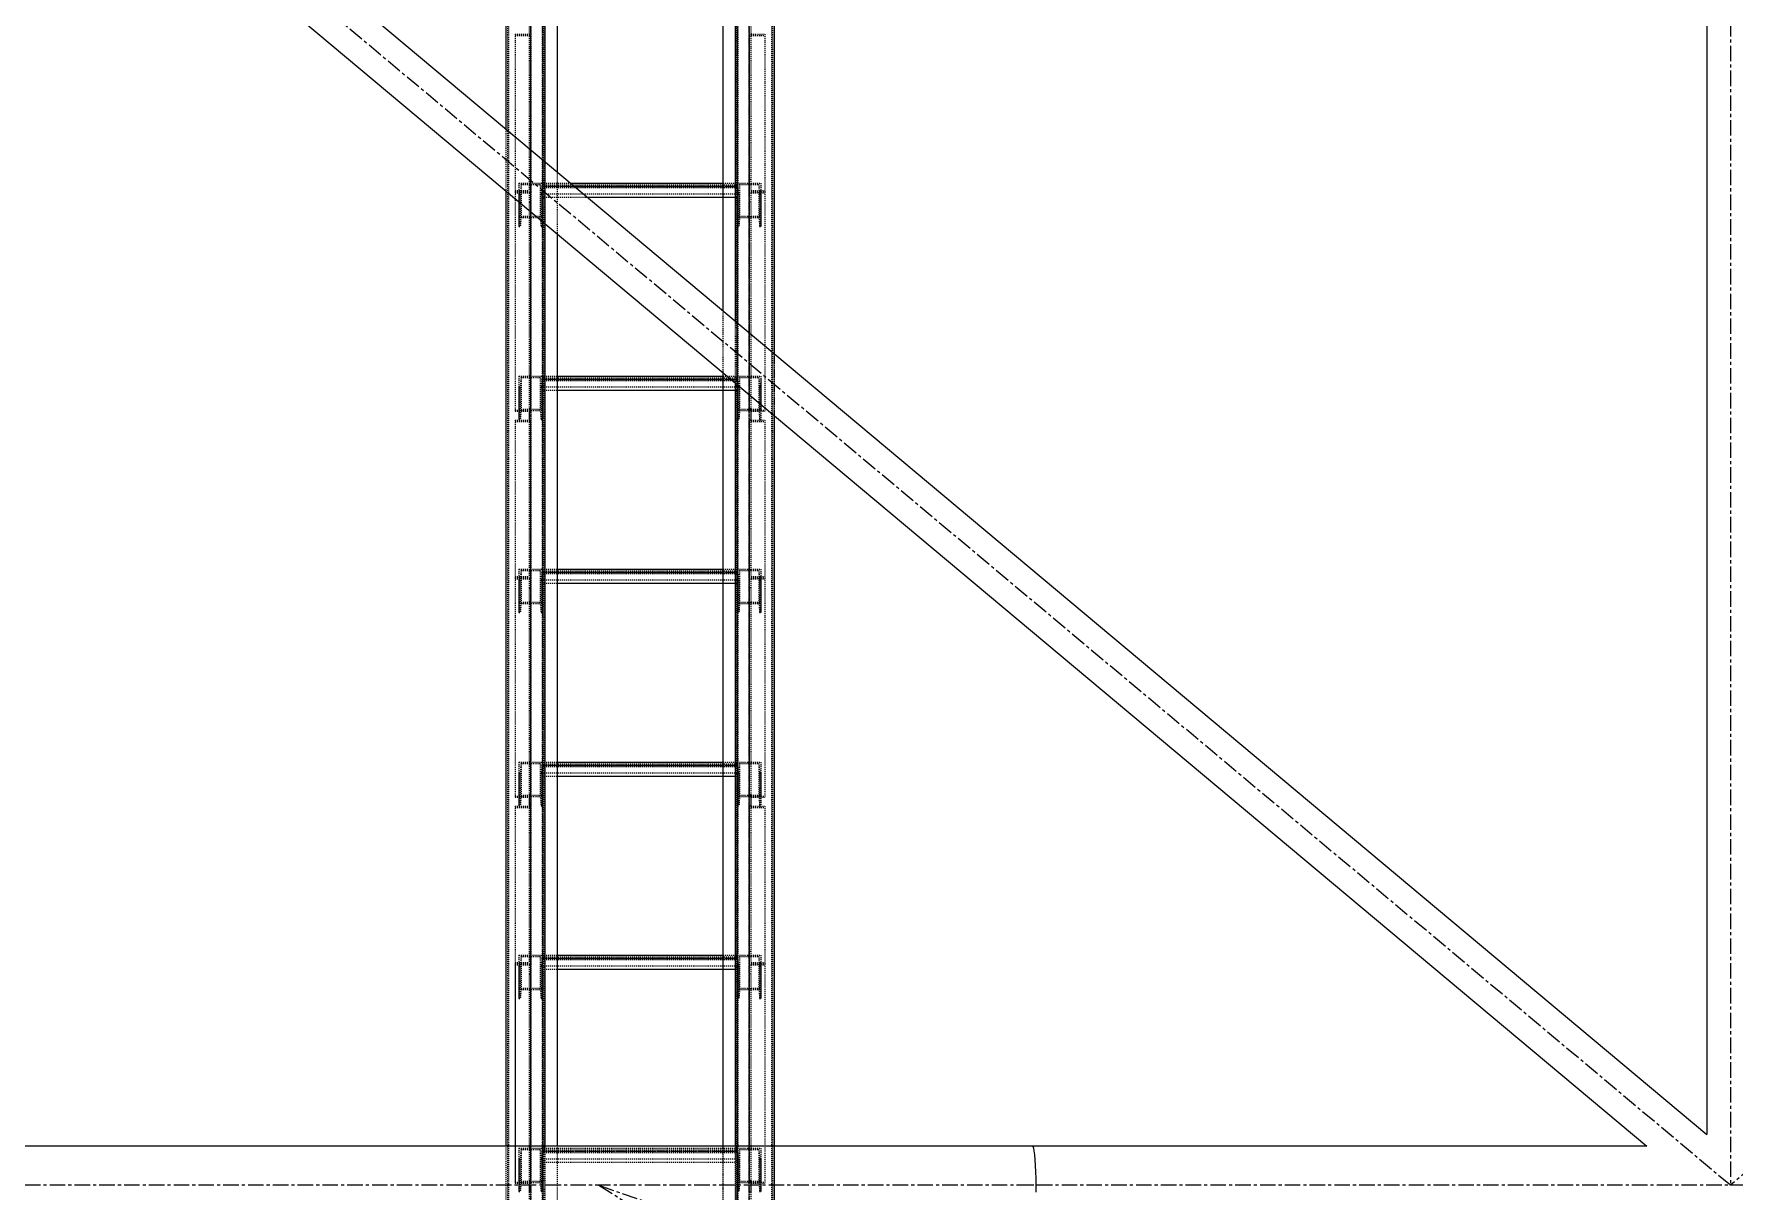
# Model space of a CAD drawing. Header units: millimetres. Extents: x 5143 to 30813, y 232 to 21408.
# Drawn here: x 24305 to 25175, y 4347 to 4940 of the extents above; entities that cross this region are included whole.
import ezdxf

# ---------------------------------------------------------------- set-up
doc = ezdxf.new("R2010")
doc.units = ezdxf.units.MM
doc.header["$LTSCALE"] = 0.25
for name, pattern in [('CENTER', [50.8, 31.75, -6.35, 6.35, -6.35]), ('XKITLINE00', [0]), ('XKITLINE02', [4, 2, -2]), ('XKITLINE03', [6, 3, -1, 1, -1])]:
    doc.linetypes.add(name, pattern=pattern)

msp = doc.modelspace()

# ---------------------------------------------------------------- linework, layer by layer
at = {"color": 1, "linetype": 'XKITLINE03'}
for p, q in [((24559, 4258.02), (24559, 5897.87)), ((24565, 5900.27), (24565, 4260.27)), ((24665, 4260.27), (24665, 5900.27)), ((24670.99, 4258.02), (24670.99, 5897.87)), ((24559, 4859.1), (24559, 4939.24)), ((24670.98, 4939.24), (24670.98, 4859.1)), ((24565, 4846.74), (24565, 4863.63)), ((24664.97, 4861.82), (24565, 4861.82)), ((24664.97, 4863.63), (24664.97, 4846.74)), ((24559, 4747.27), (24559, 4859.1)), ((24670.98, 4859.1), (24670.98, 4747.27)), ((24565, 4747.89), (24565, 4764.77)), ((24664.97, 4764.77), (24664.97, 4747.89)), ((24664.97, 4762.96), (24565, 4762.96)), ((24559, 4661.38), (24559, 4741.53)), ((24670.98, 4741.53), (24670.98, 4661.38)), ((24559, 4549.56), (24559, 4661.38)), ((24565, 4649.03), (24565, 4665.91)), ((24664.97, 4664.1), (24565, 4664.1)), ((24664.97, 4665.91), (24664.97, 4649.03)), ((24670.98, 4661.38), (24670.98, 4549.56)), ((24565, 4550.17), (24565, 4567.05)), ((24664.97, 4565.24), (24565, 4565.24)), ((24664.97, 4567.05), (24664.97, 4550.17)), ((24559, 4463.67), (24559, 4543.81)), ((24670.98, 4543.81), (24670.98, 4463.67)), ((24565, 4451.31), (24565, 4468.2)), ((24664.97, 4468.2), (24664.97, 4451.31)), ((24559, 4351.84), (24559, 4463.67)), ((24664.97, 4466.39), (24565, 4466.39)), ((24670.98, 4463.67), (24670.98, 4351.84)), ((24565, 4352.46), (24565, 4369.34)), ((24664.97, 4367.53), (24565, 4367.53)), ((24664.97, 4369.34), (24664.97, 4352.46))]:
    msp.add_line(p, q, dxfattribs=at)
at = {"color": 3, "linetype": 'XKITLINE02'}
for p, q in [((24565, 5898.21), (24565, 4257.26)), ((24565.85, 5898.21), (24565.85, 4257.47)), ((24657.5, 5897.39), (24657.5, 4260.15)), ((24664.15, 5900.07), (24664.15, 4257.47)), ((24665, 5900.27), (24665, 4257.26)), ((24547.15, 5888.14), (24547.15, 4258.3)), ((24547.68, 5887.3), (24547.68, 4257.8)), ((24564.91, 5887.3), (24564.92, 4257.8)), ((24565.45, 5888.14), (24565.45, 4258.3)), ((24566.3, 5888.14), (24566.3, 4320.34)), ((24664.54, 5888.14), (24664.54, 4187.82)), ((24665.07, 5887.3), (24665.07, 4186.75)), ((24682.31, 5887.3), (24682.31, 4203.68)), ((24682.84, 5888.14), (24682.84, 4205.79)), ((24683.69, 5888.14), (24683.69, 4204.83)), ((24551, 4939.9), (24551, 4859.1)), ((24551, 4939.9), (24558.2, 4939.9)), ((24551, 4939.24), (24559, 4939.24)), ((24558.2, 4945.83), (24558.2, 4859.76)), ((24559, 4945.83), (24559, 4859.1)), ((24670.98, 4945.83), (24670.98, 4939.24)), ((24670.98, 4945.83), (24670.98, 4859.1)), ((24670.98, 4939.24), (24678.98, 4939.24)), ((24671.78, 4945.83), (24671.78, 4939.9)), ((24671.78, 4945.83), (24671.78, 4859.76)), ((24671.78, 4939.9), (24678.98, 4939.9)), ((24678.98, 4939.9), (24678.98, 4939.24)), ((24678.98, 4939.9), (24678.98, 4859.1)), ((24546.3, 4891.44), (24546.3, 4859.66)), ((24566.3, 4874.69), (24566.3, 4842.91)), ((24572.5, 4869.5), (24572.5, 4837.72)), ((24551, 4859.76), (24558.2, 4859.76)), ((24551, 4859.76), (24551, 4859.1)), ((24553, 4863.63), (24553, 4846.74)), ((24553, 4863.63), (24565, 4863.63)), ((24553, 4862.76), (24553, 4858.19)), ((24554.06, 4862.93), (24553.68, 4858.19)), ((24554.06, 4862.93), (24554.06, 4846.05)), ((24554.06, 4862.93), (24563.93, 4862.93)), ((24558.2, 4865.68), (24559, 4865.68)), ((24558.2, 4865.68), (24558.2, 4859.76)), ((24559, 4865.68), (24559, 4859.1)), ((24563.93, 4862.93), (24563.93, 4846.05)), ((24563.93, 4862.93), (24564.32, 4858.19)), ((24565, 4863.63), (24565, 4846.74)), ((24565, 4863.63), (24579.51, 4863.63)), ((24565, 4863.63), (24565, 4856.38)), ((24565, 4862.77), (24664.97, 4862.77)), ((24565, 4862.4), (24565, 4858.19)), ((24565, 4861.82), (24581.67, 4861.82)), ((24565, 4861.29), (24664.97, 4861.29)), ((24657.5, 4863.63), (24664.97, 4863.63)), ((24657.5, 4861.82), (24664.97, 4861.82)), ((24664.97, 4863.63), (24664.97, 4858.19)), ((24664.97, 4863.63), (24676.98, 4863.63)), ((24664.97, 4863.63), (24664.97, 4846.74)), ((24664.97, 4863.63), (24664.97, 4856.38)), ((24666.04, 4862.93), (24665.66, 4858.19)), ((24666.04, 4862.93), (24675.91, 4862.93)), ((24666.04, 4862.93), (24666.04, 4846.05)), ((24670.98, 4865.68), (24671.78, 4865.68)), ((24671.78, 4859.76), (24678.98, 4859.76)), ((24675.91, 4862.93), (24676.3, 4858.19)), ((24675.91, 4862.93), (24675.91, 4846.05)), ((24676.98, 4863.63), (24676.98, 4858.19)), ((24676.98, 4863.63), (24676.98, 4846.74)), ((24551, 4859.1), (24559, 4859.1)), ((24551, 4859.1), (24551, 4746.78)), ((24551, 4859.1), (24559, 4859.1)), ((24551, 4858.61), (24558.2, 4858.61)), ((24553, 4858.19), (24553, 4841.31)), ((24553, 4858.19), (24553.68, 4858.19)), ((24553.68, 4858.19), (24553.68, 4841.31)), ((24558.2, 4858.61), (24558.2, 4742.36)), ((24558.2, 4854.19), (24559, 4854.19)), ((24559, 4859.1), (24559, 4742.36)), ((24564.32, 4858.19), (24564.32, 4841.31)), ((24564.32, 4858.19), (24565, 4858.19)), ((24565, 4858.19), (24565, 4841.31)), ((24565, 4858.19), (24664.97, 4858.19)), ((24565, 4858.09), (24664.97, 4858.09)), ((24565, 4856.48), (24664.97, 4856.48)), ((24565, 4856.38), (24588.16, 4856.38)), ((24657.5, 4856.38), (24664.97, 4856.38)), ((24664.97, 4858.19), (24665.66, 4858.19)), ((24664.97, 4858.19), (24664.97, 4841.31)), ((24665.66, 4858.19), (24665.66, 4841.31)), ((24670.98, 4859.1), (24678.98, 4859.1)), ((24670.98, 4859.1), (24670.98, 4854.19)), ((24670.98, 4859.1), (24678.98, 4859.1)), ((24670.98, 4859.1), (24670.98, 4742.36)), ((24670.98, 4854.19), (24671.78, 4854.19)), ((24671.78, 4858.61), (24671.78, 4854.19)), ((24671.78, 4858.61), (24678.98, 4858.61)), ((24671.78, 4858.61), (24671.78, 4742.36)), ((24676.3, 4858.19), (24676.98, 4858.19)), ((24676.3, 4858.19), (24676.3, 4841.31)), ((24676.98, 4858.19), (24676.98, 4841.31)), ((24678.98, 4859.1), (24678.98, 4858.61)), ((24678.98, 4859.1), (24678.98, 4746.78)), ((24553, 4846.74), (24553, 4841.31)), ((24553, 4846.74), (24565, 4846.74)), ((24554.06, 4846.05), (24553.68, 4841.31)), ((24554.06, 4846.05), (24563.93, 4846.05)), ((24563.93, 4846.05), (24564.32, 4841.31)), ((24565, 4846.74), (24565, 4841.31)), ((24664.97, 4846.74), (24664.97, 4841.31)), ((24664.97, 4846.74), (24676.98, 4846.74)), ((24666.04, 4846.05), (24665.66, 4841.31)), ((24666.04, 4846.05), (24675.91, 4846.05)), ((24675.91, 4846.05), (24676.3, 4841.31)), ((24676.98, 4846.74), (24676.98, 4841.31)), ((24553, 4841.31), (24553.68, 4841.31)), ((24564.32, 4841.31), (24565, 4841.31)), ((24664.97, 4841.31), (24665.66, 4841.31)), ((24676.3, 4841.31), (24676.98, 4841.31)), ((24657.5, 4798.33), (24657.5, 4766.55)), ((24663.69, 4793.14), (24663.69, 4761.36)), ((24683.69, 4776.39), (24683.69, 4744.62)), ((24553, 4764.77), (24553, 4747.89)), ((24553, 4764.77), (24553, 4759.33)), ((24553, 4764.77), (24565, 4764.77)), ((24554.06, 4764.08), (24553.68, 4759.33)), ((24554.06, 4764.08), (24554.06, 4747.19)), ((24554.06, 4764.08), (24563.93, 4764.08)), ((24563.93, 4764.08), (24563.93, 4747.19)), ((24563.93, 4764.08), (24564.32, 4759.33)), ((24565, 4764.77), (24565, 4747.89)), ((24565, 4764.77), (24565, 4759.33)), ((24565, 4764.77), (24572.5, 4764.77)), ((24565, 4764.77), (24565, 4757.52)), ((24565, 4763.92), (24664.97, 4763.92)), ((24657.5, 4764.77), (24664.97, 4764.77)), ((24664.97, 4764.77), (24664.97, 4757.52)), ((24664.97, 4764.77), (24664.97, 4759.33)), ((24664.97, 4764.77), (24676.98, 4764.77)), ((24664.97, 4764.3), (24664.97, 4747.89)), ((24666.04, 4764.08), (24665.66, 4759.33)), ((24666.04, 4764.08), (24675.91, 4764.08)), ((24666.04, 4764.08), (24666.04, 4747.19)), ((24675.91, 4764.08), (24676.3, 4759.33)), ((24675.91, 4764.08), (24675.91, 4747.19)), ((24676.98, 4764.77), (24676.98, 4756.91)), ((24553, 4759.33), (24553, 4742.45)), ((24553, 4759.33), (24553.68, 4759.33)), ((24553.68, 4759.33), (24553.68, 4742.45)), ((24564.32, 4759.33), (24564.32, 4742.45)), ((24564.32, 4759.33), (24565, 4759.33)), ((24565, 4762.96), (24572.5, 4762.96)), ((24565, 4762.43), (24664.97, 4762.43)), ((24565, 4759.33), (24565, 4742.45)), ((24565, 4759.33), (24664.97, 4759.33)), ((24565, 4759.23), (24664.97, 4759.23)), ((24565, 4757.63), (24664.97, 4757.63)), ((24565, 4757.52), (24572.5, 4757.52)), ((24657.5, 4762.96), (24664.97, 4762.96)), ((24657.5, 4757.52), (24664.97, 4757.52)), ((24664.97, 4759.33), (24665.66, 4759.33)), ((24664.97, 4759.33), (24664.97, 4742.45)), ((24665.66, 4759.33), (24665.66, 4742.45)), ((24676.3, 4759.33), (24676.98, 4759.33)), ((24676.3, 4759.33), (24676.3, 4742.45)), ((24676.98, 4763.45), (24676.98, 4747.27)), ((24676.98, 4756.91), (24676.98, 4742.45)), ((24551, 4747.27), (24551, 4746.78)), ((24551, 4747.27), (24559, 4747.27)), ((24551, 4746.78), (24558.2, 4746.78)), ((24553, 4747.89), (24553, 4742.45)), ((24553, 4747.89), (24565, 4747.89)), ((24554.06, 4747.19), (24553.68, 4742.45)), ((24554.06, 4747.19), (24563.93, 4747.19)), ((24558.2, 4748.11), (24558.2, 4662.04)), ((24558.2, 4748.11), (24559, 4748.11)), ((24558.2, 4746.78), (24558.2, 4742.36)), ((24559, 4748.11), (24559, 4661.38)), ((24559, 4747.27), (24559, 4742.36)), ((24563.93, 4747.19), (24564.32, 4742.45)), ((24565, 4747.89), (24565, 4742.45)), ((24664.97, 4747.89), (24664.97, 4742.45)), ((24664.97, 4747.89), (24676.98, 4747.89)), ((24666.04, 4747.19), (24665.66, 4742.45)), ((24666.04, 4747.19), (24675.91, 4747.19)), ((24670.98, 4748.11), (24670.98, 4741.53)), ((24670.98, 4748.11), (24671.78, 4748.11)), ((24670.98, 4748.11), (24670.98, 4661.38)), ((24670.98, 4747.27), (24678.98, 4747.27)), ((24671.78, 4748.11), (24671.78, 4742.19)), ((24671.78, 4748.11), (24671.78, 4662.04)), ((24671.78, 4746.78), (24678.98, 4746.78)), ((24675.91, 4747.19), (24676.3, 4742.45)), ((24551, 4742.19), (24551, 4661.38)), ((24551, 4742.19), (24558.2, 4742.19)), ((24551, 4741.53), (24559, 4741.53)), ((24553, 4742.45), (24553.68, 4742.45)), ((24558.2, 4742.36), (24559, 4742.36)), ((24564.32, 4742.45), (24565, 4742.45)), ((24664.97, 4742.45), (24665.66, 4742.45)), ((24670.98, 4742.36), (24671.78, 4742.36)), ((24670.98, 4741.53), (24678.98, 4741.53)), ((24671.78, 4742.19), (24678.98, 4742.19)), ((24676.3, 4742.45), (24676.98, 4742.45)), ((24678.98, 4742.19), (24678.98, 4741.53)), ((24678.98, 4742.19), (24678.98, 4661.38)), ((24558.2, 4667.97), (24559, 4667.97)), ((24558.2, 4667.97), (24558.2, 4662.04)), ((24559, 4667.97), (24559, 4661.38)), ((24670.98, 4667.97), (24671.78, 4667.97)), ((24551, 4662.04), (24558.2, 4662.04)), ((24551, 4662.04), (24551, 4661.38)), ((24551, 4661.38), (24559, 4661.38)), ((24551, 4661.38), (24551, 4549.07)), ((24551, 4661.38), (24559, 4661.38)), ((24551, 4660.89), (24558.2, 4660.89)), ((24553, 4665.91), (24553, 4649.03)), ((24553, 4665.91), (24553, 4660.47)), ((24553, 4665.91), (24565, 4665.91)), ((24553, 4660.47), (24553, 4643.59)), ((24553, 4660.47), (24553.68, 4660.47)), ((24554.06, 4665.22), (24553.68, 4660.47)), ((24553.68, 4660.47), (24553.68, 4643.59)), ((24554.06, 4665.22), (24554.06, 4648.34)), ((24554.06, 4665.22), (24563.93, 4665.22)), ((24558.2, 4660.89), (24558.2, 4544.65)), ((24559, 4661.38), (24559, 4544.65)), ((24563.93, 4665.22), (24563.93, 4648.34)), ((24563.93, 4665.22), (24564.32, 4660.47)), ((24564.32, 4660.47), (24564.32, 4643.59)), ((24564.32, 4660.47), (24565, 4660.47)), ((24565, 4665.91), (24565, 4649.03)), ((24565, 4665.91), (24565, 4660.47)), ((24565, 4665.91), (24572.5, 4665.91)), ((24565, 4665.91), (24565, 4658.67)), ((24565, 4665.06), (24664.97, 4665.06)), ((24565, 4664.1), (24572.5, 4664.1)), ((24565, 4663.57), (24664.97, 4663.57)), ((24565, 4660.47), (24565, 4643.59)), ((24565, 4660.47), (24664.97, 4660.47)), ((24565, 4660.37), (24664.97, 4660.37)), ((24657.5, 4665.91), (24664.97, 4665.91)), ((24657.5, 4664.1), (24664.97, 4664.1)), ((24664.97, 4665.91), (24664.97, 4660.47)), ((24664.97, 4665.91), (24676.98, 4665.91)), ((24664.97, 4665.91), (24664.97, 4649.03)), ((24664.97, 4665.91), (24664.97, 4658.67)), ((24664.97, 4660.47), (24665.66, 4660.47)), ((24664.97, 4660.47), (24664.97, 4643.59)), ((24666.04, 4665.22), (24665.66, 4660.47)), ((24665.66, 4660.47), (24665.66, 4643.59)), ((24666.04, 4665.22), (24675.91, 4665.22)), ((24666.04, 4665.22), (24666.04, 4648.34)), ((24670.98, 4661.38), (24678.98, 4661.38)), ((24670.98, 4661.38), (24670.98, 4544.65)), ((24670.98, 4661.38), (24678.98, 4661.38)), ((24671.78, 4662.04), (24678.98, 4662.04)), ((24671.78, 4660.89), (24671.78, 4656.47)), ((24671.78, 4660.89), (24678.98, 4660.89)), ((24671.78, 4660.89), (24671.78, 4544.65)), ((24675.91, 4665.22), (24676.3, 4660.47)), ((24675.91, 4665.22), (24675.91, 4648.34)), ((24676.3, 4660.47), (24676.98, 4660.47)), ((24676.3, 4660.47), (24676.3, 4643.59)), ((24676.98, 4665.91), (24676.98, 4660.47)), ((24676.98, 4665.91), (24676.98, 4649.03)), ((24676.98, 4660.47), (24676.98, 4643.59)), ((24678.98, 4661.38), (24678.98, 4660.89)), ((24678.98, 4661.38), (24678.98, 4549.07)), ((24558.2, 4656.47), (24559, 4656.47)), ((24565, 4658.77), (24664.97, 4658.77)), ((24565, 4658.67), (24572.5, 4658.67)), ((24657.5, 4658.67), (24664.97, 4658.67)), ((24670.98, 4656.47), (24671.78, 4656.47)), ((24553, 4649.03), (24553, 4643.59)), ((24553, 4649.03), (24565, 4649.03)), ((24553, 4643.59), (24553.68, 4643.59)), ((24554.06, 4648.34), (24553.68, 4643.59)), ((24554.06, 4648.34), (24563.93, 4648.34)), ((24563.93, 4648.34), (24564.32, 4643.59)), ((24564.32, 4643.59), (24565, 4643.59)), ((24565, 4649.03), (24565, 4643.59)), ((24664.97, 4649.03), (24664.97, 4643.59)), ((24664.97, 4649.03), (24676.98, 4649.03)), ((24664.97, 4643.59), (24665.66, 4643.59)), ((24666.04, 4648.34), (24665.66, 4643.59)), ((24666.04, 4648.34), (24675.91, 4648.34)), ((24670.98, 4649.03), (24670.98, 4549.56)), ((24675.91, 4648.34), (24676.3, 4643.59)), ((24676.3, 4643.59), (24676.98, 4643.59)), ((24676.98, 4649.03), (24676.98, 4643.59)), ((24553, 4567.05), (24553, 4550.17)), ((24553, 4567.05), (24553, 4561.62)), ((24553, 4567.05), (24565, 4567.05)), ((24554.06, 4566.36), (24553.68, 4561.62)), ((24554.06, 4566.36), (24554.06, 4549.48)), ((24554.06, 4566.36), (24563.93, 4566.36)), ((24563.93, 4566.36), (24563.93, 4549.48)), ((24563.93, 4566.36), (24564.32, 4561.62)), ((24565, 4567.05), (24572.5, 4567.05)), ((24565, 4567.05), (24565, 4559.81)), ((24565, 4567.05), (24565, 4550.17)), ((24565, 4567.05), (24565, 4561.62)), ((24565, 4566.2), (24664.97, 4566.2)), ((24565, 4565.24), (24572.5, 4565.24)), ((24565, 4564.71), (24664.97, 4564.71)), ((24657.5, 4567.05), (24664.97, 4567.05)), ((24657.5, 4565.24), (24664.97, 4565.24)), ((24664.97, 4567.05), (24664.97, 4559.81)), ((24664.97, 4567.05), (24664.97, 4561.62)), ((24664.97, 4567.05), (24676.98, 4567.05)), ((24664.97, 4567.05), (24664.97, 4550.17)), ((24666.04, 4566.36), (24665.66, 4561.62)), ((24666.04, 4566.36), (24675.91, 4566.36)), ((24666.04, 4566.36), (24666.04, 4549.48)), ((24675.91, 4566.36), (24676.3, 4561.62)), ((24675.91, 4566.36), (24675.91, 4549.48)), ((24676.98, 4567.05), (24676.98, 4561.62)), ((24676.98, 4567.05), (24676.98, 4549.56)), ((24553, 4561.62), (24553, 4544.73)), ((24553, 4561.62), (24553.68, 4561.62)), ((24553.68, 4561.62), (24553.68, 4544.73)), ((24564.32, 4561.62), (24564.32, 4544.73)), ((24564.32, 4561.62), (24565, 4561.62)), ((24565, 4561.62), (24664.97, 4561.62)), ((24565, 4561.62), (24565, 4544.73)), ((24565, 4561.51), (24664.97, 4561.51)), ((24565, 4559.91), (24664.97, 4559.91)), ((24565, 4559.81), (24572.5, 4559.81)), ((24657.5, 4559.81), (24664.97, 4559.81)), ((24664.97, 4561.62), (24665.66, 4561.62)), ((24664.97, 4561.62), (24664.97, 4544.73)), ((24665.66, 4561.62), (24665.66, 4544.73)), ((24676.3, 4561.62), (24676.98, 4561.62)), ((24676.3, 4561.62), (24676.3, 4544.73)), ((24676.98, 4561.62), (24676.98, 4544.73)), ((24551, 4549.56), (24551, 4549.07)), ((24551, 4549.56), (24559, 4549.56)), ((24551, 4549.07), (24558.2, 4549.07)), ((24553, 4550.17), (24553, 4544.73)), ((24553, 4550.17), (24565, 4550.17)), ((24554.06, 4549.48), (24553.68, 4544.73)), ((24554.06, 4549.48), (24563.93, 4549.48)), ((24558.2, 4550.4), (24558.2, 4464.33)), ((24558.2, 4550.4), (24559, 4550.4)), ((24558.2, 4549.07), (24558.2, 4544.65)), ((24559, 4550.4), (24559, 4463.67)), ((24559, 4549.56), (24559, 4544.65)), ((24563.93, 4549.48), (24564.32, 4544.73)), ((24565, 4550.17), (24565, 4544.73)), ((24664.97, 4550.17), (24664.97, 4544.73)), ((24664.97, 4550.17), (24676.98, 4550.17)), ((24666.04, 4549.48), (24665.66, 4544.73)), ((24666.04, 4549.48), (24675.91, 4549.48)), ((24670.98, 4550.4), (24670.98, 4543.81)), ((24670.98, 4550.4), (24671.78, 4550.4)), ((24670.98, 4550.4), (24670.98, 4463.67)), ((24670.98, 4549.56), (24678.98, 4549.56)), ((24671.78, 4550.4), (24671.78, 4544.47)), ((24671.78, 4550.4), (24671.78, 4464.33)), ((24671.78, 4549.07), (24678.98, 4549.07)), ((24675.91, 4549.48), (24676.3, 4544.73)), ((24551, 4544.47), (24551, 4463.67)), ((24551, 4544.47), (24558.2, 4544.47)), ((24551, 4543.81), (24559, 4543.81)), ((24553, 4544.73), (24553.68, 4544.73)), ((24558.2, 4544.65), (24559, 4544.65)), ((24564.32, 4544.73), (24565, 4544.73)), ((24664.97, 4544.73), (24665.66, 4544.73)), ((24670.98, 4544.65), (24671.78, 4544.65)), ((24670.98, 4543.81), (24678.98, 4543.81)), ((24671.78, 4544.47), (24678.98, 4544.47)), ((24676.3, 4544.73), (24676.98, 4544.73)), ((24678.98, 4544.47), (24678.98, 4543.81)), ((24678.98, 4544.47), (24678.98, 4463.67)), ((24553, 4468.2), (24553, 4451.31)), ((24553, 4468.2), (24553, 4462.76)), ((24553, 4468.2), (24565, 4468.2)), ((24554.06, 4467.5), (24553.68, 4462.76)), ((24554.06, 4467.5), (24554.06, 4450.62)), ((24554.06, 4467.5), (24563.93, 4467.5)), ((24558.2, 4470.25), (24559, 4470.25)), ((24558.2, 4470.25), (24558.2, 4464.33)), ((24559, 4470.25), (24559, 4463.67)), ((24563.93, 4467.5), (24563.93, 4450.62)), ((24563.93, 4467.5), (24564.32, 4462.76)), ((24565, 4468.2), (24572.5, 4468.2)), ((24565, 4468.2), (24565, 4460.95)), ((24565, 4468.2), (24565, 4451.31)), ((24565, 4468.2), (24565, 4462.76)), ((24657.5, 4468.2), (24664.97, 4468.2)), ((24664.97, 4468.2), (24664.97, 4460.95)), ((24664.97, 4468.2), (24664.97, 4462.76)), ((24664.97, 4468.2), (24676.98, 4468.2)), ((24664.97, 4468.2), (24664.97, 4451.31)), ((24666.04, 4467.5), (24665.66, 4462.76)), ((24666.04, 4467.5), (24675.91, 4467.5)), ((24666.04, 4467.5), (24666.04, 4450.62)), ((24670.98, 4470.25), (24671.78, 4470.25)), ((24675.91, 4467.5), (24676.3, 4462.76)), ((24675.91, 4467.5), (24675.91, 4450.62)), ((24676.98, 4468.2), (24676.98, 4462.76)), ((24676.98, 4468.2), (24676.98, 4451.31)), ((24551, 4464.33), (24558.2, 4464.33)), ((24551, 4464.33), (24551, 4463.67)), ((24551, 4463.67), (24559, 4463.67)), ((24551, 4463.67), (24551, 4351.35)), ((24551, 4463.67), (24559, 4463.67)), ((24551, 4463.18), (24551, 4351.35)), ((24551, 4463.18), (24558.2, 4463.18)), ((24553, 4462.76), (24553, 4445.88)), ((24553, 4462.76), (24553.68, 4462.76)), ((24553.68, 4462.76), (24553.68, 4445.88)), ((24558.2, 4463.18), (24558.2, 4346.93)), ((24558.2, 4458.76), (24559, 4458.76)), ((24559, 4463.67), (24559, 4346.93)), ((24564.32, 4462.76), (24564.32, 4445.88)), ((24564.32, 4462.76), (24565, 4462.76)), ((24565, 4467.34), (24664.97, 4467.34)), ((24565, 4466.39), (24572.5, 4466.39)), ((24565, 4465.86), (24664.97, 4465.86)), ((24565, 4462.76), (24664.97, 4462.76)), ((24565, 4462.76), (24565, 4445.88)), ((24565, 4462.66), (24664.97, 4462.66)), ((24565, 4461.05), (24664.97, 4461.05)), ((24565, 4460.95), (24572.5, 4460.95)), ((24657.5, 4466.39), (24664.97, 4466.39)), ((24657.5, 4460.95), (24664.97, 4460.95)), ((24664.97, 4462.76), (24665.66, 4462.76)), ((24664.97, 4462.76), (24664.97, 4445.88)), ((24665.66, 4462.76), (24665.66, 4445.88)), ((24670.98, 4463.67), (24670.98, 4458.76)), ((24670.98, 4463.67), (24678.98, 4463.67)), ((24670.98, 4463.67), (24670.98, 4346.93)), ((24670.98, 4463.67), (24678.98, 4463.67)), ((24670.98, 4458.76), (24671.78, 4458.76)), ((24671.78, 4464.33), (24678.98, 4464.33)), ((24671.78, 4463.18), (24671.78, 4458.76)), ((24671.78, 4463.18), (24678.98, 4463.18)), ((24671.78, 4463.18), (24671.78, 4346.93)), ((24676.3, 4462.76), (24676.98, 4462.76)), ((24676.3, 4462.76), (24676.3, 4445.88)), ((24676.98, 4462.76), (24676.98, 4445.88)), ((24678.98, 4463.67), (24678.98, 4463.18)), ((24678.98, 4463.67), (24678.98, 4351.35)), ((24553, 4451.31), (24553, 4445.88)), ((24553, 4451.31), (24565, 4451.31)), ((24554.06, 4450.62), (24553.68, 4445.88)), ((24554.06, 4450.62), (24563.93, 4450.62)), ((24563.93, 4450.62), (24564.32, 4445.88)), ((24565, 4451.31), (24565, 4445.88)), ((24664.97, 4451.31), (24664.97, 4445.88)), ((24664.97, 4451.31), (24676.98, 4451.31)), ((24666.04, 4450.62), (24665.66, 4445.88)), ((24666.04, 4450.62), (24675.91, 4450.62)), ((24675.91, 4450.62), (24676.3, 4445.88)), ((24676.98, 4451.31), (24676.98, 4445.88)), ((24553, 4445.88), (24553.68, 4445.88)), ((24564.32, 4445.88), (24565, 4445.88)), ((24664.97, 4445.88), (24665.66, 4445.88)), ((24676.3, 4445.88), (24676.98, 4445.88)), ((24546.3, 4370.57), (24546.3, 4258.3)), ((24553, 4369.34), (24553, 4352.46)), ((24553, 4369.34), (24553, 4363.9)), ((24553, 4369.34), (24565, 4369.34)), ((24553, 4363.9), (24553, 4347.02)), ((24553, 4363.9), (24553.68, 4363.9)), ((24554.06, 4368.65), (24553.68, 4363.9)), ((24553.68, 4363.9), (24553.68, 4347.02)), ((24554.06, 4368.65), (24554.06, 4351.76)), ((24554.06, 4368.65), (24563.93, 4368.65)), ((24563.93, 4368.65), (24563.93, 4351.76)), ((24563.93, 4368.65), (24564.32, 4363.9)), ((24564.32, 4363.9), (24564.32, 4347.02)), ((24564.32, 4363.9), (24565, 4363.9)), ((24565, 4369.34), (24565, 4352.46)), ((24565, 4369.34), (24565, 4363.9)), ((24565, 4369.34), (24664.97, 4369.34)), ((24565, 4369.34), (24565, 4362.09)), ((24565, 4368.49), (24664.97, 4368.49)), ((24565, 4367.53), (24664.97, 4367.53)), ((24565, 4367), (24664.97, 4367)), ((24565, 4363.9), (24565, 4347.02)), ((24565, 4363.9), (24664.97, 4363.9)), ((24565, 4363.8), (24664.97, 4363.8)), ((24572.5, 4370.57), (24572.5, 4257.26)), ((24657.5, 4370.57), (24657.5, 4257.39)), ((24663.69, 4370.57), (24663.69, 4294.24)), ((24664.97, 4369.34), (24664.97, 4362.09)), ((24664.97, 4369.34), (24664.97, 4363.9)), ((24664.97, 4369.34), (24676.98, 4369.34)), ((24664.97, 4369.34), (24664.97, 4352.46)), ((24664.97, 4363.9), (24665.66, 4363.9)), ((24664.97, 4363.9), (24664.97, 4347.02)), ((24666.04, 4368.65), (24665.66, 4363.9)), ((24665.66, 4363.9), (24665.66, 4347.02)), ((24666.04, 4368.65), (24675.91, 4368.65)), ((24666.04, 4368.65), (24666.04, 4351.76)), ((24675.91, 4368.65), (24676.3, 4363.9)), ((24675.91, 4368.65), (24675.91, 4351.76)), ((24676.3, 4363.9), (24676.98, 4363.9)), ((24676.3, 4363.9), (24676.3, 4347.02)), ((24676.98, 4369.34), (24676.98, 4363.9)), ((24676.98, 4369.34), (24676.98, 4352.46)), ((24676.98, 4363.9), (24676.98, 4347.02)), ((24683.69, 4370.57), (24683.69, 4307.64)), ((24565, 4362.2), (24664.97, 4362.2)), ((24565, 4362.09), (24664.97, 4362.09)), ((24551, 4351.84), (24559, 4351.84)), ((24551, 4351.35), (24558.2, 4351.35)), ((24553, 4352.46), (24553, 4347.02)), ((24553, 4352.46), (24565, 4352.46)), ((24553, 4347.02), (24553.68, 4347.02)), ((24554.06, 4351.76), (24553.68, 4347.02)), ((24554.06, 4351.76), (24563.93, 4351.76)), ((24558.2, 4352.68), (24558.2, 4266.61)), ((24558.2, 4352.68), (24559, 4352.68)), ((24558.2, 4351.35), (24558.2, 4346.93)), ((24558.2, 4346.93), (24559, 4346.93)), ((24559, 4352.68), (24559, 4265.95)), ((24563.93, 4351.76), (24564.32, 4347.02)), ((24564.32, 4347.02), (24565, 4347.02)), ((24565, 4352.46), (24565, 4347.02)), ((24664.97, 4352.46), (24664.97, 4347.02)), ((24664.97, 4352.46), (24676.98, 4352.46)), ((24664.97, 4347.02), (24665.66, 4347.02)), ((24666.04, 4351.76), (24665.66, 4347.02)), ((24666.04, 4351.76), (24675.91, 4351.76)), ((24670.98, 4352.68), (24670.98, 4343.74)), ((24670.98, 4352.68), (24671.78, 4352.68)), ((24670.98, 4352.68), (24670.98, 4265.95)), ((24670.98, 4351.84), (24678.98, 4351.84)), ((24670.98, 4346.93), (24671.78, 4346.93)), ((24671.78, 4352.68), (24671.78, 4346.76)), ((24671.78, 4352.68), (24671.78, 4266.61)), ((24671.78, 4351.35), (24678.98, 4351.35)), ((24675.91, 4351.76), (24676.3, 4347.02)), ((24676.3, 4347.02), (24676.98, 4347.02)), ((24676.98, 4352.46), (24676.98, 4347.02))]:
    msp.add_line(p, q, dxfattribs=at)
at = {"color": 8, "linetype": 'CENTER'}
for p, q in [((25173.61, 4350.27), (23430, 5810.27)), ((26903.05, 5810.27), (25173.61, 4350.27)), ((25173.61, 5810.27), (25173.61, 4350.27)), ((24815.87, 4350.27), (23430, 4350.27)), ((24593.95, 4350.27), (24832.37, 4267.77)), ((24593.95, 4350.27), (24884.52, 4170.27)), ((26261.35, 4350.27), (24815.88, 4350.27))]:
    msp.add_line(p, q, dxfattribs=at)
at = {"color": 8, "linetype": 'XKITLINE00'}
for p, q in [((25161.43, 5784.19), (25161.43, 4376.36)), ((23506.2, 5762.36), (25161.49, 4376.31)), ((23506.2, 5730.58), (25130.69, 4370.33)), ((23551.69, 4370.57), (24815.87, 4370.57)), ((24815.87, 4370.57), (24816.2, 4370.27)), ((24815.87, 4370.57), (24816.2, 4370.27)), ((24815.87, 4370.57), (25130.39, 4370.57)), ((24816.2, 4370.27), (24816.51, 4369.35)), ((24816.2, 4370.27), (24816.51, 4369.35)), ((24816.51, 4369.35), (24816.8, 4367.86)), ((24816.8, 4367.86), (24817.07, 4365.83)), ((24817.07, 4365.83), (24817.3, 4363.32)), ((24817.3, 4363.32), (24817.48, 4360.42)), ((24817.48, 4360.42), (24817.62, 4357.22)), ((24817.62, 4357.22), (24817.7, 4353.8)), ((24817.7, 4353.8), (24817.73, 4350.27)), ((24817.73, 4350.27), (24817.7, 4346.75))]:
    msp.add_line(p, q, dxfattribs=at)
at = {"color": 7, "linetype": 'XKITLINE00'}
for p, q in [((24683.69, 5384.16), (24683.69, 4776.39)), ((24663.69, 5367.41), (24663.69, 4793.14)), ((24657.5, 5362.22), (24657.5, 4798.33)), ((24572.5, 5291.05), (24572.5, 4869.5)), ((24566.3, 5285.86), (24566.3, 4874.69)), ((24546.3, 5269.11), (24546.3, 4891.44)), ((24546.3, 4859.66), (24546.3, 4370.57)), ((24579.51, 4863.63), (24657.5, 4863.63)), ((24581.67, 4861.82), (24657.5, 4861.82)), ((24588.16, 4856.38), (24657.5, 4856.38)), ((24566.3, 4842.91), (24566.3, 4370.57)), ((24572.5, 4837.72), (24572.5, 4370.57)), ((24572.5, 4764.77), (24657.5, 4764.77)), ((24657.5, 4766.55), (24657.5, 4370.57)), ((24572.5, 4762.96), (24657.5, 4762.96)), ((24572.5, 4757.52), (24657.5, 4757.52)), ((24663.69, 4761.36), (24663.69, 4370.57)), ((24683.69, 4744.62), (24683.69, 4370.57)), ((24572.5, 4665.91), (24657.5, 4665.91)), ((24572.5, 4664.1), (24657.5, 4664.1)), ((24572.5, 4658.67), (24657.5, 4658.67)), ((24572.5, 4567.05), (24657.5, 4567.05)), ((24572.5, 4565.24), (24657.5, 4565.24)), ((24572.5, 4559.81), (24657.5, 4559.81)), ((24572.5, 4468.2), (24657.5, 4468.2)), ((24572.5, 4466.39), (24657.5, 4466.39)), ((24572.5, 4460.95), (24657.5, 4460.95))]:
    msp.add_line(p, q, dxfattribs=at)
at = {"color": 1, "linetype": 'XKITLINE00'}
for centre in [(24559, 4939.24), (24670.98, 4939.24), (24565, 4863.63), (24565, 4861.82), (24664.97, 4863.63), (24664.97, 4861.82), (24559, 4859.1), (24559, 4859.1), (24670.98, 4859.1), (24670.98, 4859.1), (24565, 4846.74), (24664.97, 4846.74), (24565, 4764.77), (24664.97, 4764.77), (24565, 4762.96), (24664.97, 4762.96), (24559, 4747.27), (24565, 4747.89), (24664.97, 4747.89), (24670.98, 4747.27), (24559, 4741.53), (24670.98, 4741.53), (24559, 4661.38), (24559, 4661.38), (24565, 4665.91), (24565, 4664.1), (24664.97, 4665.91), (24664.97, 4664.1), (24670.98, 4661.38), (24670.98, 4661.38), (24565, 4649.03), (24664.97, 4649.03), (24565, 4567.05), (24565, 4565.24), (24664.97, 4565.24), (24664.97, 4567.05), (24559, 4549.56), (24565, 4550.17), (24664.97, 4550.17), (24670.98, 4549.56), (24559, 4543.81), (24670.98, 4543.81), (24565, 4468.2), (24664.97, 4468.2), (24559, 4463.67), (24559, 4463.67), (24565, 4466.39), (24664.97, 4466.39), (24670.98, 4463.67), (24670.98, 4463.67), (24565, 4451.31), (24664.97, 4451.31), (24565, 4369.34), (24565, 4367.53), (24664.97, 4367.53), (24664.97, 4369.34), (24559, 4351.84), (24565, 4352.46), (24664.97, 4352.46), (24670.98, 4351.84)]:
    msp.add_circle(centre, 0.05, dxfattribs=at)
at = {"color": 8, "linetype": 'XKITLINE00'}
for centre in [(24593.95, 4350.27), (24593.95, 4350.27), (24815.87, 4350.27), (24815.88, 4350.27), (25173.61, 4350.27), (25173.61, 4350.27), (25173.61, 4350.27)]:
    msp.add_circle(centre, 0.05, dxfattribs=at)

doc.saveas('drawing.dxf')
